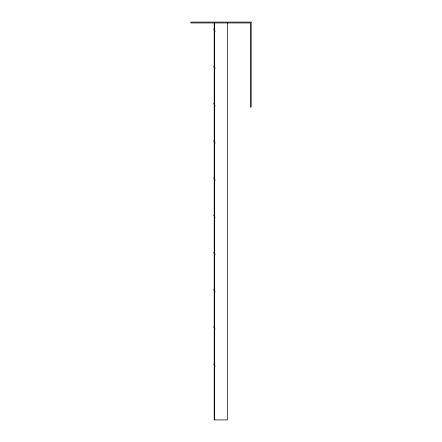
<?xml version="1.0" encoding="UTF-8"?>
<svg xmlns="http://www.w3.org/2000/svg" width="442" height="442" viewBox="0 0 442 442"><rect width="100%" height="100%" fill="white"/><g stroke="black" fill="none" stroke-linecap="round" stroke-linejoin="round"><path stroke-width="0.66" d="M227.376 22.951L227.376 419.9L214.199 419.9L214.199 22.951M214.624 22.951L214.624 419.9M215.044 366.429A144.075 144.075 0 0 0 214.293 363.981L213.873 364.059A144.075 144.075 0 0 1 214.806 367.114M215.044 329.196A144.075 144.075 0 0 0 214.293 326.754L213.873 326.826A144.075 144.075 0 0 1 214.806 329.887M215.044 291.969A144.075 144.075 0 0 0 214.293 289.521L213.873 289.598A144.075 144.075 0 0 1 214.806 292.654M215.044 254.736A144.075 144.075 0 0 0 214.293 252.294L213.873 252.365A144.075 144.075 0 0 1 214.806 255.426M215.044 217.508A144.075 144.075 0 0 0 214.293 215.061L213.873 215.138A144.075 144.075 0 0 1 214.806 218.193M215.044 180.275A144.075 144.075 0 0 0 214.293 177.833L213.873 177.905A144.075 144.075 0 0 1 214.806 180.966M215.044 143.048A144.075 144.075 0 0 0 214.293 140.606L213.873 140.678A144.075 144.075 0 0 1 214.806 143.733M215.044 105.815A144.075 144.075 0 0 0 214.293 103.373L213.873 103.445A144.075 144.075 0 0 1 214.806 106.505M215.044 68.587A144.075 144.075 0 0 0 214.293 66.145L213.873 66.217A144.075 144.075 0 0 1 214.806 69.272M215.044 31.36A144.075 144.075 0 0 0 214.293 28.912L213.873 28.99A144.075 144.075 0 0 1 214.806 32.045M251.178 22.1L190.822 22.1L190.822 22.951L250.327 22.951L250.327 107.102L251.178 107.102L251.178 22.1"/></g></svg>
